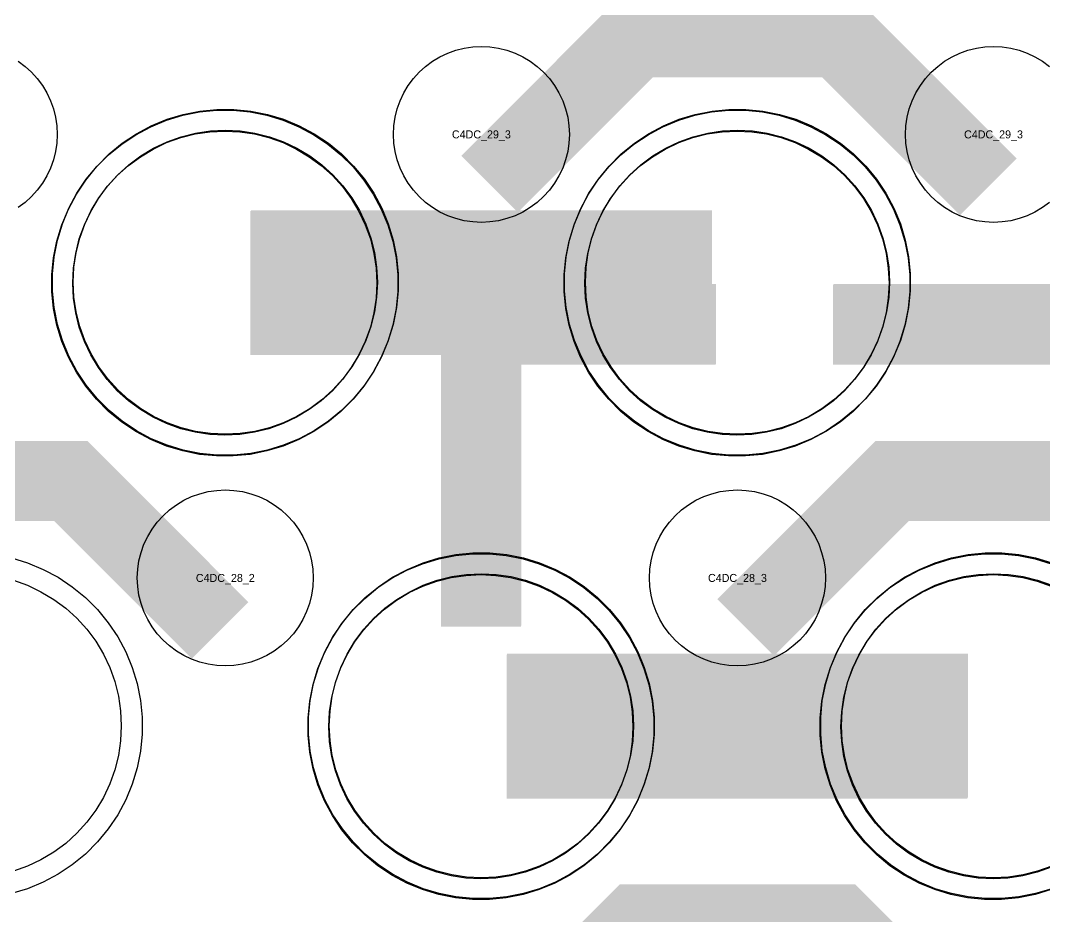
# Model space of a CAD drawing. Extents: x -11880 to 11880, y -14992 to 14992.
# Drawn here: x -11184 to -10864.1, y -11019.4 to -10739.4 of the extents above; entities that cross this region are included whole.
import ezdxf
from ezdxf.enums import TextEntityAlignment as Align

# ---------------------------------------------------------------- set-up
doc = ezdxf.new("R2010")
doc.units = 0
doc.header["$MEASUREMENT"] = 0
for name, color, linetype in [('GDS_775_DT_237', 138, 'CONTINUOUS'), ('RDL1_FS', 34, 'CONTINUOUS'), ('RDL_BS', 160, 'CONTINUOUS')]:
    doc.layers.add(name, color=color, linetype=linetype)

msp = doc.modelspace()

# ---------------------------------------------------------------- linework, layer by layer
at = {"layer": 'RDL1_FS', "color": 241, "true_color": 0xf7abae}
for points in [[(-11120.149, -10868.996), (-11124.806, -10868.767), (-11129.417, -10868.083), (-11133.94, -10866.951), (-11138.33, -10865.379), (-11142.544, -10863.387), (-11146.544, -10860.989), (-11150.289, -10858.211), (-11153.743, -10855.081), (-11156.873, -10851.627), (-11159.651, -10847.882), (-11162.049, -10843.882), (-11164.041, -10839.668), (-11165.613, -10835.278), (-11166.745, -10830.755), (-11167.429, -10826.144), (-11167.658, -10821.487), (-11167.429, -10816.83), (-11166.745, -10812.219), (-11165.613, -10807.696), (-11164.041, -10803.306), (-11162.049, -10799.092), (-11159.651, -10795.092), (-11156.873, -10791.347), (-11153.743, -10787.893), (-11150.289, -10784.763), (-11146.544, -10781.985), (-11142.544, -10779.587), (-11138.33, -10777.595), (-11133.94, -10776.023), (-11129.417, -10774.891), (-11124.806, -10774.207), (-11120.149, -10773.978), (-11115.492, -10774.207), (-11110.881, -10774.891), (-11106.358, -10776.023), (-11101.968, -10777.595), (-11097.754, -10779.587), (-11093.754, -10781.985), (-11090.009, -10784.763), (-11086.555, -10787.893), (-11083.425, -10791.347), (-11080.647, -10795.092), (-11078.249, -10799.092), (-11076.257, -10803.306), (-11074.685, -10807.696), (-11073.553, -10812.219), (-11072.869, -10816.83), (-11072.64, -10821.487), (-11072.869, -10826.144), (-11073.553, -10830.755), (-11074.685, -10835.278), (-11076.257, -10839.668), (-11078.249, -10843.882), (-11080.647, -10847.882), (-11083.425, -10851.627), (-11086.555, -10855.081), (-11090.009, -10858.211), (-11093.754, -10860.989), (-11097.754, -10863.387), (-11101.968, -10865.379), (-11106.358, -10866.951), (-11110.881, -10868.083), (-11115.492, -10868.767)], [(-10960.149, -10868.996), (-10964.806, -10868.767), (-10969.417, -10868.083), (-10973.94, -10866.951), (-10978.33, -10865.379), (-10982.544, -10863.387), (-10986.544, -10860.989), (-10990.289, -10858.211), (-10993.743, -10855.081), (-10996.873, -10851.627), (-10999.651, -10847.882), (-11002.049, -10843.882), (-11004.041, -10839.668), (-11005.613, -10835.278), (-11006.745, -10830.755), (-11007.429, -10826.144), (-11007.658, -10821.487), (-11007.429, -10816.83), (-11006.745, -10812.219), (-11005.613, -10807.696), (-11004.041, -10803.306), (-11002.049, -10799.092), (-10999.651, -10795.092), (-10996.873, -10791.347), (-10993.743, -10787.893), (-10990.289, -10784.763), (-10986.544, -10781.985), (-10982.544, -10779.587), (-10978.33, -10777.595), (-10973.94, -10776.023), (-10969.417, -10774.891), (-10964.806, -10774.207), (-10960.149, -10773.978), (-10955.492, -10774.207), (-10950.881, -10774.891), (-10946.358, -10776.023), (-10941.968, -10777.595), (-10937.754, -10779.587), (-10933.754, -10781.985), (-10930.009, -10784.763), (-10926.555, -10787.893), (-10923.425, -10791.347), (-10920.647, -10795.092), (-10918.249, -10799.092), (-10916.257, -10803.306), (-10914.685, -10807.696), (-10913.553, -10812.219), (-10912.869, -10816.83), (-10912.64, -10821.487), (-10912.869, -10826.144), (-10913.553, -10830.755), (-10914.685, -10835.278), (-10916.257, -10839.668), (-10918.249, -10843.882), (-10920.647, -10847.882), (-10923.425, -10851.627), (-10926.555, -10855.081), (-10930.009, -10858.211), (-10933.754, -10860.989), (-10937.754, -10863.387), (-10941.968, -10865.379), (-10946.358, -10866.951), (-10950.881, -10868.083), (-10955.492, -10868.767)], [(-11040.149, -11007.561), (-11044.806, -11007.332), (-11049.417, -11006.648), (-11053.94, -11005.516), (-11058.33, -11003.944), (-11062.544, -11001.952), (-11066.544, -10999.554), (-11070.289, -10996.776), (-11073.743, -10993.646), (-11076.873, -10990.192), (-11079.651, -10986.447), (-11082.049, -10982.447), (-11084.041, -10978.233), (-11085.613, -10973.843), (-11086.745, -10969.32), (-11087.429, -10964.709), (-11087.658, -10960.052), (-11087.429, -10955.395), (-11086.745, -10950.784), (-11085.613, -10946.261), (-11084.041, -10941.871), (-11082.049, -10937.657), (-11079.651, -10933.657), (-11076.873, -10929.912), (-11073.743, -10926.458), (-11070.289, -10923.328), (-11066.544, -10920.55), (-11062.544, -10918.152), (-11058.33, -10916.16), (-11053.94, -10914.588), (-11049.417, -10913.456), (-11044.806, -10912.772), (-11040.149, -10912.543), (-11035.492, -10912.772), (-11030.881, -10913.456), (-11026.358, -10914.588), (-11021.968, -10916.16), (-11017.754, -10918.152), (-11013.754, -10920.55), (-11010.009, -10923.328), (-11006.555, -10926.458), (-11003.425, -10929.912), (-11000.647, -10933.657), (-10998.249, -10937.657), (-10996.257, -10941.871), (-10994.685, -10946.261), (-10993.553, -10950.784), (-10992.869, -10955.395), (-10992.64, -10960.052), (-10992.869, -10964.709), (-10993.553, -10969.32), (-10994.685, -10973.843), (-10996.257, -10978.233), (-10998.249, -10982.447), (-11000.647, -10986.447), (-11003.425, -10990.192), (-11006.555, -10993.646), (-11010.009, -10996.776), (-11013.754, -10999.554), (-11017.754, -11001.952), (-11021.968, -11003.944), (-11026.358, -11005.516), (-11030.881, -11006.648), (-11035.492, -11007.332)]]:
    msp.add_lwpolyline(points, close=True, dxfattribs=at)
at = {"layer": 'RDL1_FS'}
for points in [[(-11120, -10868.714), (-11124.657, -10868.485), (-11129.268, -10867.801), (-11133.791, -10866.669), (-11138.181, -10865.097), (-11142.395, -10863.105), (-11146.395, -10860.707), (-11150.14, -10857.929), (-11153.594, -10854.799), (-11156.724, -10851.345), (-11159.502, -10847.6), (-11161.9, -10843.6), (-11163.892, -10839.386), (-11165.464, -10834.996), (-11166.596, -10830.473), (-11167.28, -10825.862), (-11167.509, -10821.205), (-11167.28, -10816.548), (-11166.596, -10811.937), (-11165.464, -10807.414), (-11163.892, -10803.024), (-11161.9, -10798.81), (-11159.502, -10794.81), (-11156.724, -10791.065), (-11153.594, -10787.611), (-11150.14, -10784.481), (-11146.395, -10781.703), (-11142.395, -10779.305), (-11138.181, -10777.313), (-11133.791, -10775.741), (-11129.268, -10774.609), (-11124.657, -10773.925), (-11120, -10773.696), (-11115.343, -10773.925), (-11110.732, -10774.609), (-11106.209, -10775.741), (-11101.819, -10777.313), (-11097.605, -10779.305), (-11093.605, -10781.703), (-11089.86, -10784.481), (-11086.406, -10787.611), (-11083.276, -10791.065), (-11080.498, -10794.81), (-11078.1, -10798.81), (-11076.108, -10803.024), (-11074.536, -10807.414), (-11073.404, -10811.937), (-11072.72, -10816.548), (-11072.491, -10821.205), (-11072.72, -10825.862), (-11073.404, -10830.473), (-11074.536, -10834.996), (-11076.108, -10839.386), (-11078.1, -10843.6), (-11080.498, -10847.6), (-11083.276, -10851.345), (-11086.406, -10854.799), (-11089.86, -10857.929), (-11093.605, -10860.707), (-11097.605, -10863.105), (-11101.819, -10865.097), (-11106.209, -10866.669), (-11110.732, -10867.801), (-11115.343, -10868.485)], [(-10960, -10868.714), (-10964.657, -10868.485), (-10969.268, -10867.801), (-10973.791, -10866.669), (-10978.181, -10865.097), (-10982.395, -10863.105), (-10986.395, -10860.707), (-10990.14, -10857.929), (-10993.594, -10854.799), (-10996.724, -10851.345), (-10999.502, -10847.6), (-11001.9, -10843.6), (-11003.892, -10839.386), (-11005.464, -10834.996), (-11006.596, -10830.473), (-11007.28, -10825.862), (-11007.509, -10821.205), (-11007.28, -10816.548), (-11006.596, -10811.937), (-11005.464, -10807.414), (-11003.892, -10803.024), (-11001.9, -10798.81), (-10999.502, -10794.81), (-10996.724, -10791.065), (-10993.594, -10787.611), (-10990.14, -10784.481), (-10986.395, -10781.703), (-10982.395, -10779.305), (-10978.181, -10777.313), (-10973.791, -10775.741), (-10969.268, -10774.609), (-10964.657, -10773.925), (-10960, -10773.696), (-10955.343, -10773.925), (-10950.732, -10774.609), (-10946.209, -10775.741), (-10941.819, -10777.313), (-10937.605, -10779.305), (-10933.605, -10781.703), (-10929.86, -10784.481), (-10926.406, -10787.611), (-10923.276, -10791.065), (-10920.498, -10794.81), (-10918.1, -10798.81), (-10916.108, -10803.024), (-10914.536, -10807.414), (-10913.404, -10811.937), (-10912.72, -10816.548), (-10912.491, -10821.205), (-10912.72, -10825.862), (-10913.404, -10830.473), (-10914.536, -10834.996), (-10916.108, -10839.386), (-10918.1, -10843.6), (-10920.498, -10847.6), (-10923.276, -10851.345), (-10926.406, -10854.799), (-10929.86, -10857.929), (-10933.605, -10860.707), (-10937.605, -10863.105), (-10941.819, -10865.097), (-10946.209, -10866.669), (-10950.732, -10867.801), (-10955.343, -10868.485)], [(-11040, -11007.279), (-11044.657, -11007.05), (-11049.268, -11006.366), (-11053.791, -11005.234), (-11058.181, -11003.662), (-11062.395, -11001.67), (-11066.395, -10999.272), (-11070.14, -10996.494), (-11073.594, -10993.364), (-11076.724, -10989.91), (-11079.502, -10986.165), (-11081.9, -10982.165), (-11083.892, -10977.951), (-11085.464, -10973.561), (-11086.596, -10969.038), (-11087.28, -10964.427), (-11087.509, -10959.77), (-11087.28, -10955.113), (-11086.596, -10950.502), (-11085.464, -10945.979), (-11083.892, -10941.589), (-11081.9, -10937.375), (-11079.502, -10933.375), (-11076.724, -10929.63), (-11073.594, -10926.176), (-11070.14, -10923.046), (-11066.395, -10920.268), (-11062.395, -10917.87), (-11058.181, -10915.878), (-11053.791, -10914.306), (-11049.268, -10913.174), (-11044.657, -10912.49), (-11040, -10912.261), (-11035.343, -10912.49), (-11030.732, -10913.174), (-11026.209, -10914.306), (-11021.819, -10915.878), (-11017.605, -10917.87), (-11013.605, -10920.268), (-11009.86, -10923.046), (-11006.406, -10926.176), (-11003.276, -10929.63), (-11000.498, -10933.375), (-10998.1, -10937.375), (-10996.108, -10941.589), (-10994.536, -10945.979), (-10993.404, -10950.502), (-10992.72, -10955.113), (-10992.491, -10959.77), (-10992.72, -10964.427), (-10993.404, -10969.038), (-10994.536, -10973.561), (-10996.108, -10977.951), (-10998.1, -10982.165), (-11000.498, -10986.165), (-11003.276, -10989.91), (-11006.406, -10993.364), (-11009.86, -10996.494), (-11013.605, -10999.272), (-11017.605, -11001.67), (-11021.819, -11003.662), (-11026.209, -11005.234), (-11030.732, -11006.366), (-11035.343, -11007.05)]]:
    msp.add_lwpolyline(points, close=True, dxfattribs=at)
at = {"layer": 'RDL1_FS', "color": 241, "true_color": 0xf7abae}
for points in [[(-11112.147, -10821.487, 45, 45, 0), (-11040.147, -10821.487, 45, 45, 0)], [(-11040.147, -10821.487, 45, 45, 0), (-10968.147, -10821.487, 45, 45, 0)], [(-11032.147, -10960.052, 45, 45, 0), (-10960.147, -10960.052, 45, 45, 0)], [(-10960.147, -10960.052, 45, 45, 0), (-10888.147, -10960.052, 45, 45, 0)]]:
    msp.add_lwpolyline(points, format="xyseb", dxfattribs=at)
at = {"layer": 'RDL1_FS'}
for points in [[(-11111.998, -10821.205, 45, 45, 0), (-11039.998, -10821.205, 45, 45, 0)], [(-11039.998, -10821.205, 45, 45, 0), (-10967.998, -10821.205, 45, 45, 0)], [(-11031.998, -10959.77, 45, 45, 0), (-10959.998, -10959.77, 45, 45, 0)], [(-10959.998, -10959.77, 45, 45, 0), (-10887.998, -10959.77, 45, 45, 0)]]:
    msp.add_lwpolyline(points, format="xyseb", dxfattribs=at)
at = {"layer": 'RDL1_FS', "color": 241, "true_color": 0xf7abae}
msp.add_lwpolyline([(-10861.968, -11003.944), (-10866.358, -11005.516), (-10870.881, -11006.648), (-10875.492, -11007.332), (-10880.149, -11007.561), (-10884.806, -11007.332), (-10889.417, -11006.648), (-10893.94, -11005.516), (-10898.33, -11003.944), (-10902.544, -11001.952), (-10906.544, -10999.554), (-10910.289, -10996.776), (-10913.743, -10993.646), (-10916.873, -10990.192), (-10919.651, -10986.447), (-10922.049, -10982.447), (-10924.041, -10978.233), (-10925.613, -10973.843), (-10926.745, -10969.32), (-10927.429, -10964.709), (-10927.658, -10960.052), (-10927.429, -10955.395), (-10926.745, -10950.784), (-10925.613, -10946.261), (-10924.041, -10941.871), (-10922.049, -10937.657), (-10919.651, -10933.657), (-10916.873, -10929.912), (-10913.743, -10926.458), (-10910.289, -10923.328), (-10906.544, -10920.55), (-10902.544, -10918.152), (-10898.33, -10916.16), (-10893.94, -10914.588), (-10889.417, -10913.456), (-10884.806, -10912.772), (-10880.149, -10912.543), (-10875.492, -10912.772), (-10870.881, -10913.456), (-10866.358, -10914.588), (-10861.968, -10916.16)], dxfattribs=at)
at = {"layer": 'RDL1_FS'}
for points in [[(-10861.819, -11003.662), (-10866.209, -11005.234), (-10870.732, -11006.366), (-10875.343, -11007.05), (-10880, -11007.279), (-10884.657, -11007.05), (-10889.268, -11006.366), (-10893.791, -11005.234), (-10898.181, -11003.662), (-10902.395, -11001.67), (-10906.395, -10999.272), (-10910.14, -10996.494), (-10913.594, -10993.364), (-10916.724, -10989.91), (-10919.502, -10986.165), (-10921.9, -10982.165), (-10923.892, -10977.951), (-10925.464, -10973.561), (-10926.596, -10969.038), (-10927.28, -10964.427), (-10927.509, -10959.77), (-10927.28, -10955.113), (-10926.596, -10950.502), (-10925.464, -10945.979), (-10923.892, -10941.589), (-10921.9, -10937.375), (-10919.502, -10933.375), (-10916.724, -10929.63), (-10913.594, -10926.176), (-10910.14, -10923.046), (-10906.395, -10920.268), (-10902.395, -10917.87), (-10898.181, -10915.878), (-10893.791, -10914.306), (-10889.268, -10913.174), (-10884.657, -10912.49), (-10880, -10912.261), (-10875.343, -10912.49), (-10870.732, -10913.174), (-10866.209, -10914.306), (-10861.819, -10915.878)], [(-11186.209, -10914.306), (-11181.819, -10915.878), (-11177.605, -10917.87), (-11173.605, -10920.268), (-11169.86, -10923.046), (-11166.406, -10926.176), (-11163.276, -10929.63), (-11160.498, -10933.375), (-11158.1, -10937.375), (-11156.108, -10941.589), (-11154.536, -10945.979), (-11153.404, -10950.502), (-11152.72, -10955.113), (-11152.491, -10959.77), (-11152.72, -10964.427), (-11153.404, -10969.038), (-11154.536, -10973.561), (-11156.108, -10977.951), (-11158.1, -10982.165), (-11160.498, -10986.165), (-11163.276, -10989.91), (-11166.406, -10993.364), (-11169.86, -10996.494), (-11173.605, -10999.272), (-11177.605, -11001.67), (-11181.819, -11003.662), (-11186.209, -11005.234)]]:
    msp.add_lwpolyline(points, dxfattribs=at)
at = {"layer": 'RDL_BS'}
for points in [[(-11037.438, -10790.519, 25, 25, 0), (-10991.623, -10744.704, 25, 25, 0), (-10958.07, -10744.704, 25, 25, 0)], [(-10881.599, -10791.418, 25, 25, 0), (-10928.313, -10744.704, 25, 25, 0), (-10958.071, -10744.704, 25, 25, 0)], [(-11040, -10928.5, 25, 25, 0), (-11040, -10821.723, 25, 25, 0)], [(-11040, -10928.5, 25, 25, 0), (-11040, -10821.723, 25, 25, 0)], [(-11052.5, -10834.223, 25, 25, 0), (-10987.833, -10834.223, 25, 25, 0)], [(-11052.5, -10834.223, 25, 25, 0), (-10966.667, -10834.223, 25, 25, 0)], [(-10929.984, -10834.218, 25, 25, 0), (-10820.719, -10834.218, 25, 25, 0)], [(-11121.599, -10929.983, 25, 25, 0), (-11168.313, -10883.269, 25, 25, 0), (-11198.071, -10883.269, 25, 25, 0)], [(-10957.438, -10929.084, 25, 25, 0), (-10911.623, -10883.269, 25, 25, 0), (-10878.07, -10883.269, 25, 25, 0)], [(-10801.599, -10929.983, 25, 25, 0), (-10848.313, -10883.269, 25, 25, 0), (-10878.071, -10883.269, 25, 25, 0)], [(-11037.438, -11067.649, 25, 25, 0), (-10991.623, -11021.834, 25, 25, 0), (-10958.07, -11021.834, 25, 25, 0)], [(-10881.599, -11068.548, 25, 25, 0), (-10928.313, -11021.834, 25, 25, 0), (-10958.071, -11021.834, 25, 25, 0)]]:
    msp.add_lwpolyline(points, format="xyseb", dxfattribs=at)
for points in [[(-11040, -10802.511), (-11042.693, -10802.379), (-11045.365, -10801.983), (-11047.984, -10801.326), (-11050.519, -10800.419), (-11052.956, -10799.267), (-11055.28, -10797.874), (-11057.443, -10796.271), (-11059.442, -10794.459), (-11061.254, -10792.46), (-11062.857, -10790.297), (-11064.25, -10787.973), (-11065.402, -10785.536), (-11066.309, -10783.001), (-11066.966, -10780.382), (-11067.362, -10777.71), (-11067.494, -10775.017), (-11067.362, -10772.324), (-11066.966, -10769.652), (-11066.309, -10767.033), (-11065.402, -10764.498), (-11064.25, -10762.061), (-11062.857, -10759.737), (-11061.254, -10757.574), (-11059.442, -10755.575), (-11057.443, -10753.763), (-11055.28, -10752.16), (-11052.956, -10750.767), (-11050.519, -10749.615), (-11047.984, -10748.708), (-11045.365, -10748.051), (-11042.693, -10747.655), (-11040, -10747.523), (-11037.307, -10747.655), (-11034.635, -10748.051), (-11032.016, -10748.708), (-11029.481, -10749.615), (-11027.044, -10750.767), (-11024.72, -10752.16), (-11022.557, -10753.763), (-11020.558, -10755.575), (-11018.746, -10757.574), (-11017.143, -10759.737), (-11015.75, -10762.061), (-11014.598, -10764.498), (-11013.691, -10767.033), (-11013.034, -10769.652), (-11012.638, -10772.324), (-11012.506, -10775.017), (-11012.638, -10777.71), (-11013.034, -10780.382), (-11013.691, -10783.001), (-11014.598, -10785.536), (-11015.75, -10787.973), (-11017.143, -10790.297), (-11018.746, -10792.46), (-11020.558, -10794.459), (-11022.557, -10796.271), (-11024.72, -10797.874), (-11027.044, -10799.267), (-11029.481, -10800.419), (-11032.016, -10801.326), (-11034.635, -10801.983), (-11037.307, -10802.379)], [(-11122.644, -10875.205), (-11127.938, -10874.688), (-11133.165, -10873.642), (-11138.205, -10872.111), (-11143.115, -10870.08), (-11147.777, -10867.588), (-11152.191, -10864.641), (-11156.292, -10861.279), (-11160.074, -10857.497), (-11163.436, -10853.396), (-11166.383, -10848.982), (-11168.875, -10844.32), (-11170.906, -10839.41), (-11172.437, -10834.37), (-11173.483, -10829.143), (-11174, -10823.849), (-11174, -10818.561), (-11173.483, -10813.267), (-11172.437, -10808.04), (-11170.906, -10803), (-11168.875, -10798.09), (-11166.383, -10793.428), (-11163.436, -10789.014), (-11160.074, -10784.913), (-11156.292, -10781.131), (-11152.191, -10777.769), (-11147.777, -10774.822), (-11143.115, -10772.33), (-11138.205, -10770.299), (-11133.165, -10768.768), (-11127.938, -10767.722), (-11122.644, -10767.205), (-11117.356, -10767.205), (-11112.062, -10767.722), (-11106.835, -10768.768), (-11101.795, -10770.299), (-11096.885, -10772.33), (-11092.223, -10774.822), (-11087.809, -10777.769), (-11083.708, -10781.131), (-11079.926, -10784.913), (-11076.564, -10789.014), (-11073.617, -10793.428), (-11071.125, -10798.09), (-11069.094, -10803), (-11067.563, -10808.04), (-11066.517, -10813.267), (-11066, -10818.561), (-11066, -10823.849), (-11066.517, -10829.143), (-11067.563, -10834.37), (-11069.094, -10839.41), (-11071.125, -10844.32), (-11073.617, -10848.982), (-11076.564, -10853.396), (-11079.926, -10857.497), (-11083.708, -10861.279), (-11087.809, -10864.641), (-11092.223, -10867.588), (-11096.885, -10870.08), (-11101.795, -10872.111), (-11106.835, -10873.642), (-11112.062, -10874.688), (-11117.356, -10875.205)], [(-10962.644, -10875.205), (-10967.938, -10874.688), (-10973.165, -10873.642), (-10978.205, -10872.111), (-10983.115, -10870.08), (-10987.777, -10867.588), (-10992.191, -10864.641), (-10996.292, -10861.279), (-11000.074, -10857.497), (-11003.436, -10853.396), (-11006.383, -10848.982), (-11008.875, -10844.32), (-11010.906, -10839.41), (-11012.437, -10834.37), (-11013.483, -10829.143), (-11014, -10823.849), (-11014, -10818.561), (-11013.483, -10813.267), (-11012.437, -10808.04), (-11010.906, -10803), (-11008.875, -10798.09), (-11006.383, -10793.428), (-11003.436, -10789.014), (-11000.074, -10784.913), (-10996.292, -10781.131), (-10992.191, -10777.769), (-10987.777, -10774.822), (-10983.115, -10772.33), (-10978.205, -10770.299), (-10973.165, -10768.768), (-10967.938, -10767.722), (-10962.644, -10767.205), (-10957.356, -10767.205), (-10952.062, -10767.722), (-10946.835, -10768.768), (-10941.795, -10770.299), (-10936.885, -10772.33), (-10932.223, -10774.822), (-10927.809, -10777.769), (-10923.708, -10781.131), (-10919.926, -10784.913), (-10916.564, -10789.014), (-10913.617, -10793.428), (-10911.125, -10798.09), (-10909.094, -10803), (-10907.563, -10808.04), (-10906.517, -10813.267), (-10906, -10818.561), (-10906, -10823.849), (-10906.517, -10829.143), (-10907.563, -10834.37), (-10909.094, -10839.41), (-10911.125, -10844.32), (-10913.617, -10848.982), (-10916.564, -10853.396), (-10919.926, -10857.497), (-10923.708, -10861.279), (-10927.809, -10864.641), (-10932.223, -10867.588), (-10936.885, -10870.08), (-10941.795, -10872.111), (-10946.835, -10873.642), (-10952.062, -10874.688), (-10957.356, -10875.205)], [(-11120, -10941.076), (-11122.693, -10940.944), (-11125.365, -10940.548), (-11127.984, -10939.891), (-11130.519, -10938.984), (-11132.956, -10937.832), (-11135.28, -10936.439), (-11137.443, -10934.836), (-11139.442, -10933.024), (-11141.254, -10931.025), (-11142.857, -10928.862), (-11144.25, -10926.538), (-11145.402, -10924.101), (-11146.309, -10921.566), (-11146.966, -10918.947), (-11147.362, -10916.275), (-11147.494, -10913.582), (-11147.362, -10910.889), (-11146.966, -10908.217), (-11146.309, -10905.598), (-11145.402, -10903.063), (-11144.25, -10900.626), (-11142.857, -10898.302), (-11141.254, -10896.139), (-11139.442, -10894.14), (-11137.443, -10892.328), (-11135.28, -10890.725), (-11132.956, -10889.332), (-11130.519, -10888.18), (-11127.984, -10887.273), (-11125.365, -10886.616), (-11122.693, -10886.22), (-11120, -10886.088), (-11117.307, -10886.22), (-11114.635, -10886.616), (-11112.016, -10887.273), (-11109.481, -10888.18), (-11107.044, -10889.332), (-11104.72, -10890.725), (-11102.557, -10892.328), (-11100.558, -10894.14), (-11098.746, -10896.139), (-11097.143, -10898.302), (-11095.75, -10900.626), (-11094.598, -10903.063), (-11093.691, -10905.598), (-11093.034, -10908.217), (-11092.638, -10910.889), (-11092.506, -10913.582), (-11092.638, -10916.275), (-11093.034, -10918.947), (-11093.691, -10921.566), (-11094.598, -10924.101), (-11095.75, -10926.538), (-11097.143, -10928.862), (-11098.746, -10931.025), (-11100.558, -10933.024), (-11102.557, -10934.836), (-11104.72, -10936.439), (-11107.044, -10937.832), (-11109.481, -10938.984), (-11112.016, -10939.891), (-11114.635, -10940.548), (-11117.307, -10940.944)], [(-10960, -10941.076), (-10962.693, -10940.944), (-10965.365, -10940.548), (-10967.984, -10939.891), (-10970.519, -10938.984), (-10972.956, -10937.832), (-10975.28, -10936.439), (-10977.443, -10934.836), (-10979.442, -10933.024), (-10981.254, -10931.025), (-10982.857, -10928.862), (-10984.25, -10926.538), (-10985.402, -10924.101), (-10986.309, -10921.566), (-10986.966, -10918.947), (-10987.362, -10916.275), (-10987.494, -10913.582), (-10987.362, -10910.889), (-10986.966, -10908.217), (-10986.309, -10905.598), (-10985.402, -10903.063), (-10984.25, -10900.626), (-10982.857, -10898.302), (-10981.254, -10896.139), (-10979.442, -10894.14), (-10977.443, -10892.328), (-10975.28, -10890.725), (-10972.956, -10889.332), (-10970.519, -10888.18), (-10967.984, -10887.273), (-10965.365, -10886.616), (-10962.693, -10886.22), (-10960, -10886.088), (-10957.307, -10886.22), (-10954.635, -10886.616), (-10952.016, -10887.273), (-10949.481, -10888.18), (-10947.044, -10889.332), (-10944.72, -10890.725), (-10942.557, -10892.328), (-10940.558, -10894.14), (-10938.746, -10896.139), (-10937.143, -10898.302), (-10935.75, -10900.626), (-10934.598, -10903.063), (-10933.691, -10905.598), (-10933.034, -10908.217), (-10932.638, -10910.889), (-10932.506, -10913.582), (-10932.638, -10916.275), (-10933.034, -10918.947), (-10933.691, -10921.566), (-10934.598, -10924.101), (-10935.75, -10926.538), (-10937.143, -10928.862), (-10938.746, -10931.025), (-10940.558, -10933.024), (-10942.557, -10934.836), (-10944.72, -10936.439), (-10947.044, -10937.832), (-10949.481, -10938.984), (-10952.016, -10939.891), (-10954.635, -10940.548), (-10957.307, -10940.944)], [(-11042.644, -11013.77), (-11047.938, -11013.253), (-11053.165, -11012.207), (-11058.205, -11010.676), (-11063.115, -11008.645), (-11067.777, -11006.153), (-11072.191, -11003.206), (-11076.292, -10999.844), (-11080.074, -10996.062), (-11083.436, -10991.961), (-11086.383, -10987.547), (-11088.875, -10982.885), (-11090.906, -10977.975), (-11092.437, -10972.935), (-11093.483, -10967.708), (-11094, -10962.414), (-11094, -10957.126), (-11093.483, -10951.832), (-11092.437, -10946.605), (-11090.906, -10941.565), (-11088.875, -10936.655), (-11086.383, -10931.993), (-11083.436, -10927.579), (-11080.074, -10923.478), (-11076.292, -10919.696), (-11072.191, -10916.334), (-11067.777, -10913.387), (-11063.115, -10910.895), (-11058.205, -10908.864), (-11053.165, -10907.333), (-11047.938, -10906.287), (-11042.644, -10905.77), (-11037.356, -10905.77), (-11032.062, -10906.287), (-11026.835, -10907.333), (-11021.795, -10908.864), (-11016.885, -10910.895), (-11012.223, -10913.387), (-11007.809, -10916.334), (-11003.708, -10919.696), (-10999.926, -10923.478), (-10996.564, -10927.579), (-10993.617, -10931.993), (-10991.125, -10936.655), (-10989.094, -10941.565), (-10987.563, -10946.605), (-10986.517, -10951.832), (-10986, -10957.126), (-10986, -10962.414), (-10986.517, -10967.708), (-10987.563, -10972.935), (-10989.094, -10977.975), (-10991.125, -10982.885), (-10993.617, -10987.547), (-10996.564, -10991.961), (-10999.926, -10996.062), (-11003.708, -10999.844), (-11007.809, -11003.206), (-11012.223, -11006.153), (-11016.885, -11008.645), (-11021.795, -11010.676), (-11026.835, -11012.207), (-11032.062, -11013.253), (-11037.356, -11013.77)]]:
    msp.add_lwpolyline(points, close=True, dxfattribs=at)
for points in [[(-10862.557, -10796.271), (-10864.72, -10797.874), (-10867.044, -10799.267), (-10869.481, -10800.419), (-10872.016, -10801.326), (-10874.635, -10801.983), (-10877.307, -10802.379), (-10880, -10802.511), (-10882.693, -10802.379), (-10885.365, -10801.983), (-10887.984, -10801.326), (-10890.519, -10800.419), (-10892.956, -10799.267), (-10895.28, -10797.874), (-10897.443, -10796.271), (-10899.442, -10794.459), (-10901.254, -10792.46), (-10902.857, -10790.297), (-10904.25, -10787.973), (-10905.402, -10785.536), (-10906.309, -10783.001), (-10906.966, -10780.382), (-10907.362, -10777.71), (-10907.494, -10775.017), (-10907.362, -10772.324), (-10906.966, -10769.652), (-10906.309, -10767.033), (-10905.402, -10764.498), (-10904.25, -10762.061), (-10902.857, -10759.737), (-10901.254, -10757.574), (-10899.442, -10755.575), (-10897.443, -10753.763), (-10895.28, -10752.16), (-10892.956, -10750.767), (-10890.519, -10749.615), (-10887.984, -10748.708), (-10885.365, -10748.051), (-10882.693, -10747.655), (-10880, -10747.523), (-10877.307, -10747.655), (-10874.635, -10748.051), (-10872.016, -10748.708), (-10869.481, -10749.615), (-10867.044, -10750.767), (-10864.72, -10752.16), (-10862.557, -10753.763)], [(-11184.72, -10752.16), (-11182.557, -10753.763), (-11180.558, -10755.575), (-11178.746, -10757.574), (-11177.143, -10759.737), (-11175.75, -10762.061), (-11174.598, -10764.498), (-11173.691, -10767.033), (-11173.034, -10769.652), (-11172.638, -10772.324), (-11172.506, -10775.017), (-11172.638, -10777.71), (-11173.034, -10780.382), (-11173.691, -10783.001), (-11174.598, -10785.536), (-11175.75, -10787.973), (-11177.143, -10790.297), (-11178.746, -10792.46), (-11180.558, -10794.459), (-11182.557, -10796.271), (-11184.72, -10797.874)], [(-10861.795, -11010.676), (-10866.835, -11012.207), (-10872.062, -11013.253), (-10877.356, -11013.77), (-10882.644, -11013.77), (-10887.938, -11013.253), (-10893.165, -11012.207), (-10898.205, -11010.676), (-10903.115, -11008.645), (-10907.777, -11006.153), (-10912.191, -11003.206), (-10916.292, -10999.844), (-10920.074, -10996.062), (-10923.436, -10991.961), (-10926.383, -10987.547), (-10928.875, -10982.885), (-10930.906, -10977.975), (-10932.437, -10972.935), (-10933.483, -10967.708), (-10934, -10962.414), (-10934, -10957.126), (-10933.483, -10951.832), (-10932.437, -10946.605), (-10930.906, -10941.565), (-10928.875, -10936.655), (-10926.383, -10931.993), (-10923.436, -10927.579), (-10920.074, -10923.478), (-10916.292, -10919.696), (-10912.191, -10916.334), (-10907.777, -10913.387), (-10903.115, -10910.895), (-10898.205, -10908.864), (-10893.165, -10907.333), (-10887.938, -10906.287), (-10882.644, -10905.77), (-10877.356, -10905.77), (-10872.062, -10906.287), (-10866.835, -10907.333), (-10861.795, -10908.864)], [(-11186.835, -10907.333), (-11181.795, -10908.864), (-11176.885, -10910.895), (-11172.223, -10913.387), (-11167.809, -10916.334), (-11163.708, -10919.696), (-11159.926, -10923.478), (-11156.564, -10927.579), (-11153.617, -10931.993), (-11151.125, -10936.655), (-11149.094, -10941.565), (-11147.563, -10946.605), (-11146.517, -10951.832), (-11146, -10957.126), (-11146, -10962.414), (-11146.517, -10967.708), (-11147.563, -10972.935), (-11149.094, -10977.975), (-11151.125, -10982.885), (-11153.617, -10987.547), (-11156.564, -10991.961), (-11159.926, -10996.062), (-11163.708, -10999.844), (-11167.809, -11003.206), (-11172.223, -11006.153), (-11176.885, -11008.645), (-11181.795, -11010.676), (-11186.835, -11012.207)]]:
    msp.add_lwpolyline(points, dxfattribs=at)
at = {"layer": 'RDL_BS', "color": 241, "true_color": 0xf7abae}
for points in [[(-11122.793, -10875.487), (-11128.087, -10874.97), (-11133.314, -10873.924), (-11138.354, -10872.393), (-11143.264, -10870.362), (-11147.926, -10867.87), (-11152.34, -10864.923), (-11156.441, -10861.561), (-11160.223, -10857.779), (-11163.585, -10853.678), (-11166.532, -10849.264), (-11169.024, -10844.602), (-11171.055, -10839.692), (-11172.586, -10834.652), (-11173.632, -10829.425), (-11174.149, -10824.131), (-11174.149, -10818.843), (-11173.632, -10813.549), (-11172.586, -10808.322), (-11171.055, -10803.282), (-11169.024, -10798.372), (-11166.532, -10793.71), (-11163.585, -10789.296), (-11160.223, -10785.195), (-11156.441, -10781.413), (-11152.34, -10778.051), (-11147.926, -10775.104), (-11143.264, -10772.612), (-11138.354, -10770.581), (-11133.314, -10769.05), (-11128.087, -10768.004), (-11122.793, -10767.487), (-11117.505, -10767.487), (-11112.211, -10768.004), (-11106.984, -10769.05), (-11101.944, -10770.581), (-11097.034, -10772.612), (-11092.372, -10775.104), (-11087.958, -10778.051), (-11083.857, -10781.413), (-11080.075, -10785.195), (-11076.713, -10789.296), (-11073.766, -10793.71), (-11071.274, -10798.372), (-11069.243, -10803.282), (-11067.712, -10808.322), (-11066.666, -10813.549), (-11066.149, -10818.843), (-11066.149, -10824.131), (-11066.666, -10829.425), (-11067.712, -10834.652), (-11069.243, -10839.692), (-11071.274, -10844.602), (-11073.766, -10849.264), (-11076.713, -10853.678), (-11080.075, -10857.779), (-11083.857, -10861.561), (-11087.958, -10864.923), (-11092.372, -10867.87), (-11097.034, -10870.362), (-11101.944, -10872.393), (-11106.984, -10873.924), (-11112.211, -10874.97), (-11117.505, -10875.487)], [(-10962.793, -10875.487), (-10968.087, -10874.97), (-10973.314, -10873.924), (-10978.354, -10872.393), (-10983.264, -10870.362), (-10987.926, -10867.87), (-10992.34, -10864.923), (-10996.441, -10861.561), (-11000.223, -10857.779), (-11003.585, -10853.678), (-11006.532, -10849.264), (-11009.024, -10844.602), (-11011.055, -10839.692), (-11012.586, -10834.652), (-11013.632, -10829.425), (-11014.149, -10824.131), (-11014.149, -10818.843), (-11013.632, -10813.549), (-11012.586, -10808.322), (-11011.055, -10803.282), (-11009.024, -10798.372), (-11006.532, -10793.71), (-11003.585, -10789.296), (-11000.223, -10785.195), (-10996.441, -10781.413), (-10992.34, -10778.051), (-10987.926, -10775.104), (-10983.264, -10772.612), (-10978.354, -10770.581), (-10973.314, -10769.05), (-10968.087, -10768.004), (-10962.793, -10767.487), (-10957.505, -10767.487), (-10952.211, -10768.004), (-10946.984, -10769.05), (-10941.944, -10770.581), (-10937.034, -10772.612), (-10932.372, -10775.104), (-10927.958, -10778.051), (-10923.857, -10781.413), (-10920.075, -10785.195), (-10916.713, -10789.296), (-10913.766, -10793.71), (-10911.274, -10798.372), (-10909.243, -10803.282), (-10907.712, -10808.322), (-10906.666, -10813.549), (-10906.149, -10818.843), (-10906.149, -10824.131), (-10906.666, -10829.425), (-10907.712, -10834.652), (-10909.243, -10839.692), (-10911.274, -10844.602), (-10913.766, -10849.264), (-10916.713, -10853.678), (-10920.075, -10857.779), (-10923.857, -10861.561), (-10927.958, -10864.923), (-10932.372, -10867.87), (-10937.034, -10870.362), (-10941.944, -10872.393), (-10946.984, -10873.924), (-10952.211, -10874.97), (-10957.505, -10875.487)], [(-11042.793, -11014.052), (-11048.087, -11013.535), (-11053.314, -11012.489), (-11058.354, -11010.958), (-11063.264, -11008.927), (-11067.926, -11006.435), (-11072.34, -11003.488), (-11076.441, -11000.126), (-11080.223, -10996.344), (-11083.585, -10992.243), (-11086.532, -10987.829), (-11089.024, -10983.167), (-11091.055, -10978.257), (-11092.586, -10973.217), (-11093.632, -10967.99), (-11094.149, -10962.696), (-11094.149, -10957.408), (-11093.632, -10952.114), (-11092.586, -10946.887), (-11091.055, -10941.847), (-11089.024, -10936.937), (-11086.532, -10932.275), (-11083.585, -10927.861), (-11080.223, -10923.76), (-11076.441, -10919.978), (-11072.34, -10916.616), (-11067.926, -10913.669), (-11063.264, -10911.177), (-11058.354, -10909.146), (-11053.314, -10907.615), (-11048.087, -10906.569), (-11042.793, -10906.052), (-11037.505, -10906.052), (-11032.211, -10906.569), (-11026.984, -10907.615), (-11021.944, -10909.146), (-11017.034, -10911.177), (-11012.372, -10913.669), (-11007.958, -10916.616), (-11003.857, -10919.978), (-11000.075, -10923.76), (-10996.713, -10927.861), (-10993.766, -10932.275), (-10991.274, -10936.937), (-10989.243, -10941.847), (-10987.712, -10946.887), (-10986.666, -10952.114), (-10986.149, -10957.408), (-10986.149, -10962.696), (-10986.666, -10967.99), (-10987.712, -10973.217), (-10989.243, -10978.257), (-10991.274, -10983.167), (-10993.766, -10987.829), (-10996.713, -10992.243), (-11000.075, -10996.344), (-11003.857, -11000.126), (-11007.958, -11003.488), (-11012.372, -11006.435), (-11017.034, -11008.927), (-11021.944, -11010.958), (-11026.984, -11012.489), (-11032.211, -11013.535), (-11037.505, -11014.052)]]:
    msp.add_lwpolyline(points, close=True, dxfattribs=at)
for points in [[(-11040.149, -10928.782, 25, 25, 0), (-11040.149, -10822.005, 25, 25, 0)], [(-11040.149, -10928.782, 25, 25, 0), (-11040.149, -10822.005, 25, 25, 0)], [(-11052.649, -10834.505, 25, 25, 0), (-10987.982, -10834.505, 25, 25, 0)], [(-11052.649, -10834.505, 25, 25, 0), (-10966.816, -10834.505, 25, 25, 0)], [(-10930.133, -10834.5, 25, 25, 0), (-10820.868, -10834.5, 25, 25, 0)]]:
    msp.add_lwpolyline(points, format="xyseb", dxfattribs=at)
msp.add_lwpolyline([(-10861.944, -11010.958), (-10866.984, -11012.489), (-10872.211, -11013.535), (-10877.505, -11014.052), (-10882.793, -11014.052), (-10888.087, -11013.535), (-10893.314, -11012.489), (-10898.354, -11010.958), (-10903.264, -11008.927), (-10907.926, -11006.435), (-10912.34, -11003.488), (-10916.441, -11000.126), (-10920.223, -10996.344), (-10923.585, -10992.243), (-10926.532, -10987.829), (-10929.024, -10983.167), (-10931.055, -10978.257), (-10932.586, -10973.217), (-10933.632, -10967.99), (-10934.149, -10962.696), (-10934.149, -10957.408), (-10933.632, -10952.114), (-10932.586, -10946.887), (-10931.055, -10941.847), (-10929.024, -10936.937), (-10926.532, -10932.275), (-10923.585, -10927.861), (-10920.223, -10923.76), (-10916.441, -10919.978), (-10912.34, -10916.616), (-10907.926, -10913.669), (-10903.264, -10911.177), (-10898.354, -10909.146), (-10893.314, -10907.615), (-10888.087, -10906.569), (-10882.793, -10906.052), (-10877.505, -10906.052), (-10872.211, -10906.569), (-10866.984, -10907.615), (-10861.944, -10909.146)], dxfattribs=at)

# ---------------------------------------------------------------- texts
at = {"layer": 'GDS_775_DT_237'}
for s, p in [('C4DC_29_3', (-11040, -10775.017)), ('C4DC_29_3', (-11040, -10775.017)), ('C4DC_29_3', (-10880, -10775.017)), ('C4DC_29_3', (-10880, -10775.017)), ('C4DC_28_2', (-11120, -10913.582)), ('C4DC_28_2', (-11120, -10913.582)), ('C4DC_28_3', (-10960, -10913.582)), ('C4DC_28_3', (-10960, -10913.582))]:
    msp.add_text(s, height=2.5, dxfattribs=at).set_placement(p, align=Align.MIDDLE_CENTER)

doc.saveas('drawing.dxf')
